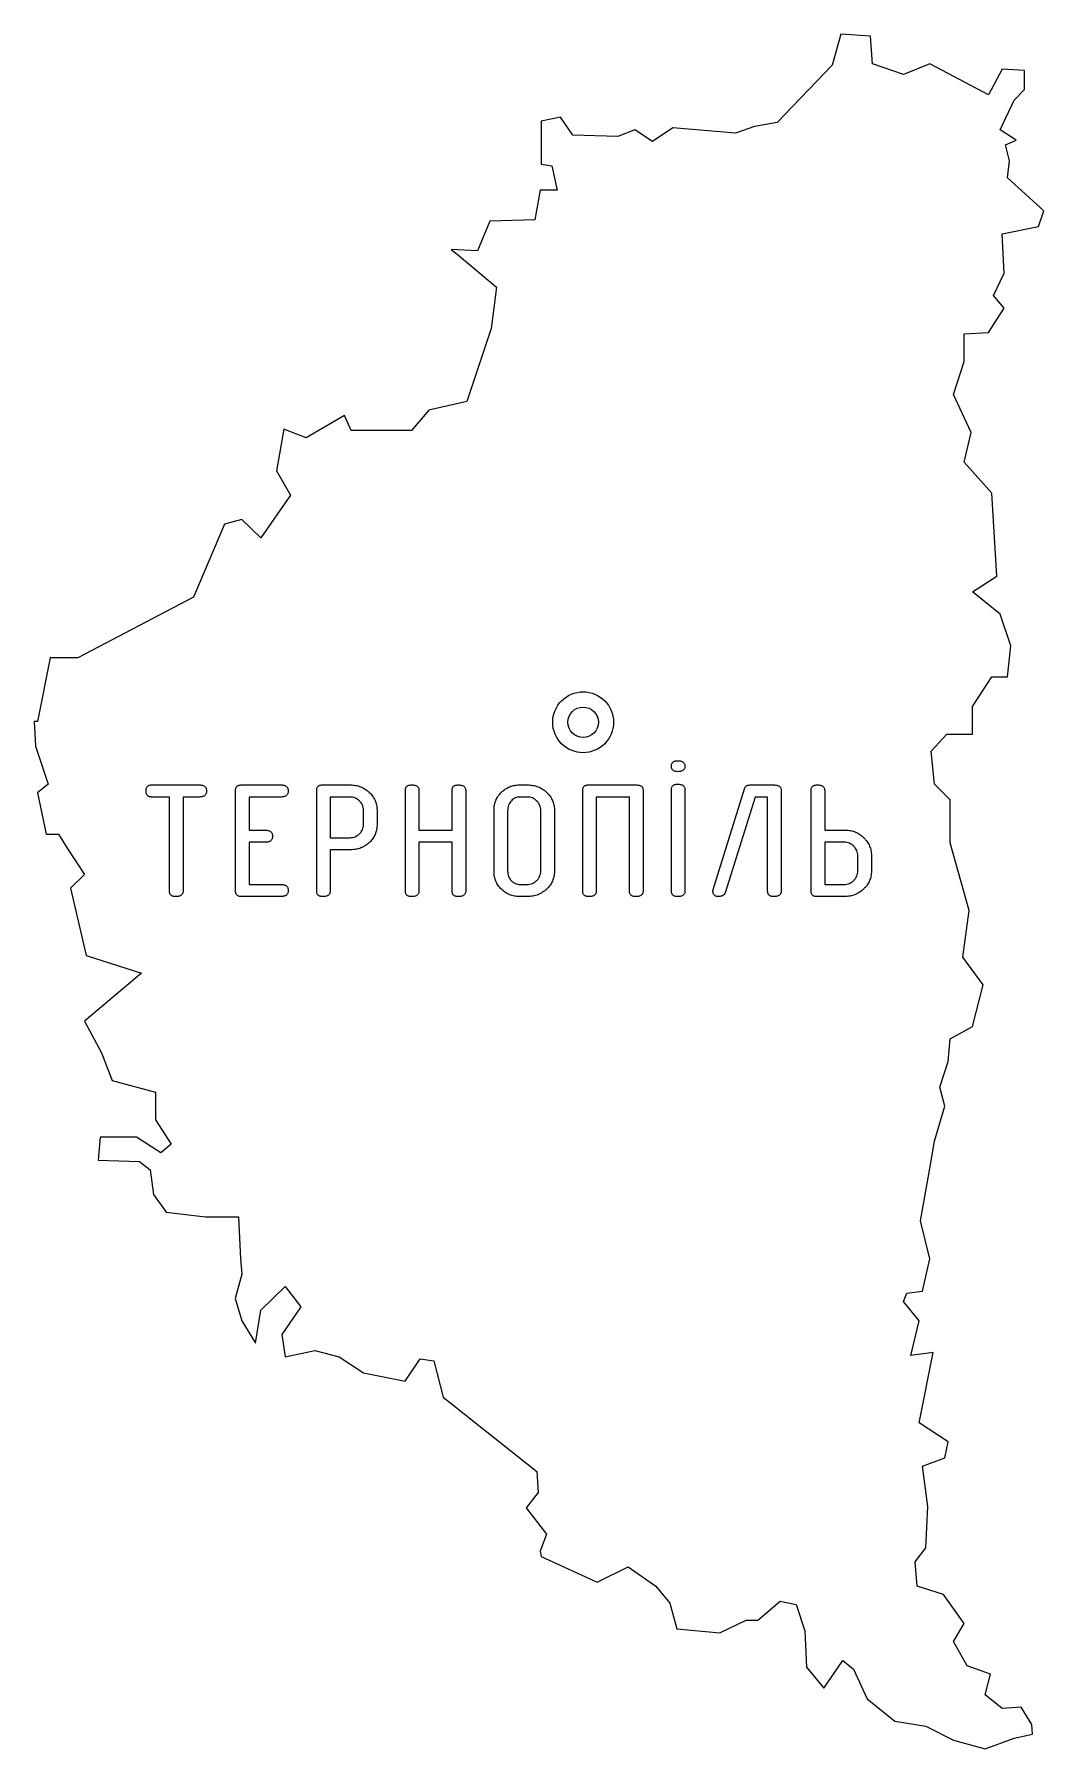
# Model space of a CAD drawing. Header units: millimetres. Extents: x -3771.3 to -3721.5, y 6574.4 to 6658.9.
import ezdxf

# ---------------------------------------------------------------- set-up
doc = ezdxf.new("R2010")
doc.units = ezdxf.units.MM

msp = doc.modelspace()

# ---------------------------------------------------------------- linework, layer by layer
at = {"color": 7, "linetype": 'Continuous', "lineweight": 25}
for p, q in [((-3731.514, 6658.875), (-3731.936, 6657.351)), ((-3730.054, 6658.778), (-3731.514, 6658.875)), ((-3729.956, 6657.415), (-3730.054, 6658.778)), ((-3731.936, 6657.351), (-3734.661, 6654.527)), ((-3728.431, 6656.896), (-3729.956, 6657.415)), ((-3727.133, 6657.415), (-3728.431, 6656.896)), ((-3724.246, 6655.89), (-3727.133, 6657.415)), ((-3723.564, 6657.156), (-3724.246, 6655.89)), ((-3722.461, 6657.09), (-3723.564, 6657.156)), ((-3722.461, 6656.15), (-3722.461, 6657.09)), ((-3723.662, 6654.17), (-3722.98, 6655.631)), ((-3722.98, 6655.631), (-3722.461, 6656.15)), ((-3745.336, 6654.786), (-3746.277, 6654.592)), ((-3744.72, 6653.91), (-3745.336, 6654.786)), ((-3746.277, 6654.592), (-3746.277, 6652.482)), ((-3742.514, 6653.845), (-3744.72, 6653.91)), ((-3741.67, 6654.17), (-3742.514, 6653.845)), ((-3740.794, 6653.586), (-3741.67, 6654.17)), ((-3739.788, 6654.267), (-3740.794, 6653.586)), ((-3736.705, 6654.008), (-3739.788, 6654.267)), ((-3735.764, 6654.333), (-3736.705, 6654.008)), ((-3734.661, 6654.527), (-3735.764, 6654.333)), ((-3722.883, 6653.65), (-3723.662, 6654.17)), ((-3723.401, 6653.424), (-3722.883, 6653.65)), ((-3723.207, 6652.645), (-3723.401, 6653.424)), ((-3746.277, 6652.482), (-3745.757, 6652.386)), ((-3745.757, 6652.386), (-3745.499, 6651.186)), ((-3723.304, 6651.802), (-3723.207, 6652.645)), ((-3721.52, 6650.179), (-3723.304, 6651.802)), ((-3746.341, 6651.186), (-3746.601, 6649.725)), ((-3745.499, 6651.186), (-3746.341, 6651.186)), ((-3748.807, 6649.66), (-3749.424, 6648.2)), ((-3746.601, 6649.725), (-3748.807, 6649.66)), ((-3721.779, 6649.401), (-3721.52, 6650.179)), ((-3723.564, 6649.044), (-3721.779, 6649.401)), ((-3723.467, 6647.097), (-3723.564, 6649.044)), ((-3750.722, 6648.265), (-3750.431, 6648.037)), ((-3749.424, 6648.2), (-3750.722, 6648.265)), ((-3750.431, 6648.037), (-3748.484, 6646.415)), ((-3723.986, 6645.994), (-3723.467, 6647.097)), ((-3748.484, 6646.415), (-3748.743, 6644.372)), ((-3724.246, 6644.177), (-3723.467, 6645.377)), ((-3723.467, 6645.377), (-3723.986, 6645.994)), ((-3748.743, 6644.372), (-3749.944, 6640.77)), ((-3725.446, 6644.111), (-3724.246, 6644.177)), ((-3725.446, 6642.749), (-3725.446, 6644.111)), ((-3725.965, 6641.127), (-3725.446, 6642.749)), ((-3725.089, 6639.245), (-3725.965, 6641.127)), ((-3751.825, 6640.348), (-3752.669, 6639.342)), ((-3749.944, 6640.77), (-3751.825, 6640.348)), ((-3758.963, 6639.407), (-3759.321, 6637.362)), ((-3757.861, 6638.986), (-3758.963, 6639.407)), ((-3755.978, 6640.088), (-3757.861, 6638.986)), ((-3755.653, 6639.342), (-3755.978, 6640.088)), ((-3752.669, 6639.342), (-3755.653, 6639.342)), ((-3725.446, 6637.785), (-3725.089, 6639.245)), ((-3724.084, 6636.26), (-3725.446, 6637.785)), ((-3759.321, 6637.362), (-3758.639, 6636.162)), ((-3758.639, 6636.162), (-3760.099, 6634.053)), ((-3723.823, 6632.171), (-3724.084, 6636.26)), ((-3761.883, 6634.734), (-3763.409, 6631.133)), ((-3761.04, 6634.961), (-3761.883, 6634.734)), ((-3760.099, 6634.053), (-3761.04, 6634.961)), ((-3725.025, 6631.393), (-3723.823, 6632.171)), ((-3763.409, 6631.133), (-3769.119, 6628.147)), ((-3723.662, 6630.289), (-3725.025, 6631.393)), ((-3723.142, 6628.731), (-3723.662, 6630.289)), ((-3723.304, 6627.206), (-3723.142, 6628.731)), ((-3770.482, 6628.147), (-3771.099, 6625)), ((-3769.119, 6628.147), (-3770.482, 6628.147)), ((-3725.025, 6625.747), (-3724.084, 6627.206)), ((-3724.084, 6627.206), (-3723.304, 6627.206)), ((-3725.025, 6624.383), (-3725.025, 6625.747)), ((-3771.261, 6625), (-3771.196, 6623.799)), ((-3771.099, 6625), (-3771.261, 6625)), ((-3727.068, 6623.54), (-3726.289, 6624.383)), ((-3726.289, 6624.383), (-3725.025, 6624.383)), ((-3771.196, 6623.799), (-3770.58, 6621.917)), ((-3726.907, 6621.917), (-3727.068, 6623.54)), ((-3770.58, 6621.917), (-3771.099, 6621.497)), ((-3765.487, 6621.881), (-3763.113, 6621.881)), ((-3761.047, 6621.881), (-3759.094, 6621.881)), ((-3757.075, 6621.881), (-3755.703, 6621.881)), ((-3747.354, 6621.881), (-3746.962, 6621.881)), ((-3743.964, 6621.881), (-3741.607, 6621.881)), ((-3737.805, 6616.728), (-3736.263, 6621.694)), ((-3736.007, 6621.881), (-3734.826, 6621.881)), ((-3726.127, 6621.14), (-3726.907, 6621.917)), ((-3771.099, 6621.497), (-3770.676, 6619.453)), ((-3764.6, 6621.286), (-3765.487, 6621.286)), ((-3764.6, 6616.643), (-3764.6, 6621.286)), ((-3763.113, 6621.286), (-3763.931, 6621.286)), ((-3763.931, 6621.286), (-3763.931, 6616.643)), ((-3761.344, 6616.647), (-3761.344, 6621.615)), ((-3759.094, 6621.286), (-3760.676, 6621.286)), ((-3760.676, 6621.286), (-3760.676, 6619.651)), ((-3757.346, 6616.647), (-3757.346, 6621.615)), ((-3755.713, 6621.286), (-3756.677, 6621.286)), ((-3756.677, 6621.286), (-3756.677, 6619.28)), ((-3752.976, 6616.647), (-3752.976, 6621.615)), ((-3752.307, 6621.621), (-3752.307, 6619.651)), ((-3750.671, 6619.651), (-3750.671, 6621.621)), ((-3750.003, 6621.615), (-3750.003, 6616.647)), ((-3746.972, 6621.286), (-3747.343, 6621.286)), ((-3744.235, 6616.647), (-3744.235, 6621.615)), ((-3741.931, 6621.286), (-3743.566, 6621.286)), ((-3743.566, 6621.286), (-3743.566, 6616.643)), ((-3741.931, 6616.643), (-3741.931, 6621.286)), ((-3741.262, 6621.615), (-3741.262, 6616.647)), ((-3739.865, 6616.648), (-3739.865, 6621.649)), ((-3739.196, 6621.649), (-3739.196, 6616.648)), ((-3735.738, 6621.286), (-3737.222, 6616.568)), ((-3735.123, 6621.286), (-3735.738, 6621.286)), ((-3735.123, 6616.643), (-3735.123, 6621.286)), ((-3734.454, 6621.615), (-3734.454, 6616.647)), ((-3732.982, 6616.647), (-3732.982, 6621.615)), ((-3732.313, 6621.621), (-3732.313, 6619.651)), ((-3726.127, 6619.031), (-3726.127, 6621.14)), ((-3755.042, 6619.919), (-3755.042, 6620.643)), ((-3754.373, 6620.665), (-3754.373, 6619.897)), ((-3748.605, 6617.601), (-3748.605, 6620.66)), ((-3747.936, 6620.617), (-3747.936, 6617.644)), ((-3746.301, 6617.644), (-3746.301, 6620.617)), ((-3745.632, 6620.66), (-3745.632, 6617.601)), ((-3770.676, 6619.453), (-3770.061, 6619.453)), ((-3770.061, 6619.453), (-3769.639, 6618.77)), ((-3760.676, 6619.651), (-3759.863, 6619.651)), ((-3756.677, 6619.28), (-3755.713, 6619.28)), ((-3752.307, 6619.651), (-3750.671, 6619.651)), ((-3732.313, 6619.651), (-3731.312, 6619.651)), ((-3769.639, 6618.77), (-3768.795, 6617.473)), ((-3760.676, 6619.057), (-3760.676, 6616.976)), ((-3759.863, 6619.057), (-3760.676, 6619.057)), ((-3755.676, 6618.685), (-3756.677, 6618.685)), ((-3756.677, 6618.685), (-3756.677, 6616.647)), ((-3750.671, 6619.057), (-3752.307, 6619.057)), ((-3752.307, 6619.057), (-3752.307, 6616.647)), ((-3750.671, 6616.647), (-3750.671, 6619.057)), ((-3731.349, 6619.057), (-3732.313, 6619.057)), ((-3732.313, 6619.057), (-3732.313, 6616.976)), ((-3730.678, 6617.646), (-3730.678, 6618.39)), ((-3730.009, 6618.409), (-3730.009, 6617.627)), ((-3725.186, 6615.689), (-3726.127, 6619.031)), ((-3768.795, 6617.473), (-3769.476, 6616.792)), ((-3769.476, 6616.792), (-3768.697, 6613.481)), ((-3760.676, 6616.976), (-3759.094, 6616.976)), ((-3747.343, 6616.976), (-3746.972, 6616.976)), ((-3732.313, 6616.976), (-3731.349, 6616.976)), ((-3759.094, 6616.381), (-3761.047, 6616.381)), ((-3746.962, 6616.381), (-3747.354, 6616.381)), ((-3731.339, 6616.381), (-3732.712, 6616.381)), ((-3725.51, 6613.385), (-3725.186, 6615.689)), ((-3768.697, 6613.481), (-3765.971, 6612.607)), ((-3724.505, 6612.021), (-3725.51, 6613.385)), ((-3765.971, 6612.607), (-3768.795, 6610.237)), ((-3725.025, 6609.978), (-3724.505, 6612.021)), ((-3768.795, 6610.237), (-3767.951, 6608.68)), ((-3726.127, 6609.362), (-3725.025, 6609.978)), ((-3726.224, 6608.258), (-3726.127, 6609.362)), ((-3767.951, 6608.68), (-3767.432, 6607.316)), ((-3726.646, 6606.992), (-3726.224, 6608.258)), ((-3767.432, 6607.316), (-3765.291, 6606.733)), ((-3765.291, 6606.733), (-3765.291, 6605.37)), ((-3726.387, 6606.052), (-3726.646, 6606.992)), ((-3726.907, 6604.332), (-3726.387, 6606.052)), ((-3765.291, 6605.37), (-3764.511, 6604.171)), ((-3768.016, 6604.526), (-3768.113, 6603.39)), ((-3766.232, 6604.526), (-3768.016, 6604.526)), ((-3765.031, 6603.747), (-3766.232, 6604.526)), ((-3764.511, 6604.171), (-3765.031, 6603.747)), ((-3727.133, 6602.97), (-3726.907, 6604.332)), ((-3768.113, 6603.39), (-3766.069, 6603.326)), ((-3766.069, 6603.326), (-3765.55, 6602.904)), ((-3765.55, 6602.904), (-3765.388, 6601.703)), ((-3727.587, 6600.406), (-3727.133, 6602.97)), ((-3765.388, 6601.703), (-3764.771, 6600.828)), ((-3764.771, 6600.828), (-3762.824, 6600.6)), ((-3762.824, 6600.6), (-3761.202, 6600.6)), ((-3761.202, 6600.6), (-3761.105, 6598.524)), ((-3727.133, 6598.524), (-3727.587, 6600.406)), ((-3761.105, 6598.524), (-3761.04, 6597.777)), ((-3727.49, 6596.934), (-3727.133, 6598.524)), ((-3761.04, 6597.777), (-3761.365, 6596.576)), ((-3760.099, 6595.993), (-3758.899, 6597.162)), ((-3758.899, 6597.162), (-3758.12, 6596.155)), ((-3761.365, 6596.576), (-3761.04, 6595.474)), ((-3728.431, 6596.415), (-3728.269, 6596.837)), ((-3727.653, 6595.474), (-3728.431, 6596.415)), ((-3728.269, 6596.837), (-3727.49, 6596.934)), ((-3761.04, 6595.474), (-3760.359, 6594.37)), ((-3760.359, 6594.37), (-3760.099, 6595.993)), ((-3758.12, 6596.155), (-3759.061, 6594.793)), ((-3728.074, 6593.755), (-3727.653, 6595.474)), ((-3759.061, 6594.793), (-3758.899, 6593.69)), ((-3758.899, 6593.69), (-3757.439, 6594.013)), ((-3757.439, 6594.013), (-3756.238, 6593.69)), ((-3726.97, 6593.917), (-3728.074, 6593.755)), ((-3727.653, 6590.445), (-3726.97, 6593.917)), ((-3756.238, 6593.69), (-3755.038, 6592.911)), ((-3752.993, 6592.489), (-3752.247, 6593.592)), ((-3752.247, 6593.592), (-3751.566, 6593.494)), ((-3751.566, 6593.494), (-3751.111, 6591.709)), ((-3755.038, 6592.911), (-3752.993, 6592.489)), ((-3751.111, 6591.709), (-3746.504, 6588.044)), ((-3726.224, 6589.503), (-3727.653, 6590.445)), ((-3727.49, 6588.304), (-3726.387, 6588.725)), ((-3726.387, 6588.725), (-3726.224, 6589.503)), ((-3746.504, 6588.044), (-3746.439, 6587.004)), ((-3727.231, 6586.323), (-3727.49, 6588.304)), ((-3746.439, 6587.004), (-3747.023, 6586.258)), ((-3747.023, 6586.258), (-3746.017, 6584.961)), ((-3727.327, 6584.28), (-3727.231, 6586.323)), ((-3746.017, 6584.961), (-3746.341, 6584.118)), ((-3746.341, 6584.118), (-3746.277, 6583.858)), ((-3746.277, 6583.858), (-3743.519, 6582.593)), ((-3727.847, 6583.598), (-3727.327, 6584.28)), ((-3743.519, 6582.593), (-3741.993, 6583.339)), ((-3741.993, 6583.339), (-3740.631, 6582.399)), ((-3727.749, 6582.399), (-3727.847, 6583.598)), ((-3740.631, 6582.399), (-3739.949, 6581.555)), ((-3726.452, 6581.977), (-3727.749, 6582.399)), ((-3725.446, 6580.549), (-3726.452, 6581.977)), ((-3739.949, 6581.555), (-3739.592, 6580.288)), ((-3735.602, 6580.711), (-3734.499, 6581.651)), ((-3734.499, 6581.651), (-3733.72, 6581.49)), ((-3733.72, 6581.49), (-3733.299, 6580.192)), ((-3739.592, 6580.288), (-3737.483, 6580.094)), ((-3737.483, 6580.094), (-3736.186, 6580.711)), ((-3736.186, 6580.711), (-3735.602, 6580.711)), ((-3725.965, 6579.672), (-3725.446, 6580.549)), ((-3733.299, 6580.192), (-3733.201, 6578.407)), ((-3725.284, 6578.473), (-3725.965, 6579.672)), ((-3732.358, 6577.368), (-3731.417, 6578.732)), ((-3731.417, 6578.732), (-3730.897, 6578.31)), ((-3733.201, 6578.407), (-3732.358, 6577.368)), ((-3730.897, 6578.31), (-3730.217, 6576.849)), ((-3724.148, 6578.051), (-3725.284, 6578.473)), ((-3724.408, 6577.044), (-3724.148, 6578.051)), ((-3723.564, 6576.364), (-3724.408, 6577.044)), ((-3730.217, 6576.849), (-3728.853, 6575.746)), ((-3722.624, 6576.428), (-3723.564, 6576.364)), ((-3722.104, 6575.583), (-3722.624, 6576.428)), ((-3728.853, 6575.746), (-3727.327, 6575.487)), ((-3727.327, 6575.487), (-3725.965, 6574.805)), ((-3722.071, 6575.097), (-3722.104, 6575.583)), ((-3725.965, 6574.805), (-3724.408, 6574.383)), ((-3724.408, 6574.383), (-3722.98, 6574.904)), ((-3722.98, 6574.904), (-3722.071, 6575.097))]:
    msp.add_line(p, q, dxfattribs=at)
for radius in [1.5, 0.75]:
    msp.add_circle((-3744.215, 6624.97), radius, dxfattribs=at)
for points, knots in [([(-3739.865, 6622.804), (-3739.864, 6622.825), (-3739.863, 6622.865), (-3739.848, 6622.92), (-3739.825, 6622.967), (-3739.791, 6623.006), (-3739.748, 6623.035), (-3739.696, 6623.056), (-3739.634, 6623.067), (-3739.591, 6623.069), (-3739.567, 6623.07)], [0, 0, 0, 0, 0.137647, 0.258494, 0.372178, 0.480267, 0.591683, 0.71253, 0.847139, 1, 1, 1, 1]), ([(-3739.567, 6622.534), (-3739.591, 6622.534), (-3739.635, 6622.536), (-3739.696, 6622.549), (-3739.748, 6622.569), (-3739.792, 6622.599), (-3739.825, 6622.639), (-3739.848, 6622.686), (-3739.863, 6622.743), (-3739.864, 6622.783), (-3739.865, 6622.804)], [0, 0, 0, 0, 0.151735, 0.28585, 0.405807, 0.516402, 0.625606, 0.738452, 0.860851, 1, 1, 1, 1]), ([(-3739.567, 6623.07), (-3739.538, 6623.069), (-3739.484, 6623.067), (-3739.407, 6623.057), (-3739.342, 6623.036), (-3739.289, 6623.007), (-3739.246, 6622.969), (-3739.217, 6622.921), (-3739.198, 6622.865), (-3739.197, 6622.825), (-3739.196, 6622.804)], [0, 0, 0, 0, 0.167863, 0.314847, 0.444187, 0.55924, 0.665232, 0.770656, 0.878794, 1, 1, 1, 1]), ([(-3739.196, 6622.804), (-3739.197, 6622.783), (-3739.199, 6622.742), (-3739.217, 6622.685), (-3739.246, 6622.637), (-3739.288, 6622.598), (-3739.343, 6622.569), (-3739.407, 6622.549), (-3739.484, 6622.536), (-3739.538, 6622.534), (-3739.567, 6622.534)], [0, 0, 0, 0, 0.122667, 0.232249, 0.337021, 0.443868, 0.558209, 0.686748, 0.833176, 1, 1, 1, 1]), ([(-3765.754, 6621.584), (-3765.753, 6621.607), (-3765.751, 6621.651), (-3765.74, 6621.712), (-3765.72, 6621.765), (-3765.689, 6621.807), (-3765.65, 6621.841), (-3765.603, 6621.865), (-3765.548, 6621.879), (-3765.508, 6621.88), (-3765.487, 6621.881)], [0, 0, 0, 0, 0.152608, 0.286993, 0.407639, 0.520337, 0.628247, 0.739478, 0.862582, 1, 1, 1, 1]), ([(-3763.113, 6621.881), (-3763.087, 6621.88), (-3763.036, 6621.879), (-3762.966, 6621.865), (-3762.906, 6621.842), (-3762.857, 6621.809), (-3762.818, 6621.766), (-3762.791, 6621.713), (-3762.777, 6621.651), (-3762.774, 6621.607), (-3762.773, 6621.584)], [0, 0, 0, 0, 0.155185, 0.290369, 0.413369, 0.524845, 0.632992, 0.744468, 0.864816, 1, 1, 1, 1]), ([(-3761.344, 6621.615), (-3761.344, 6621.636), (-3761.342, 6621.675), (-3761.328, 6621.731), (-3761.305, 6621.778), (-3761.271, 6621.817), (-3761.228, 6621.846), (-3761.176, 6621.867), (-3761.114, 6621.878), (-3761.07, 6621.88), (-3761.047, 6621.881)], [0, 0, 0, 0, 0.137647, 0.258494, 0.372178, 0.480267, 0.591683, 0.71253, 0.847139, 1, 1, 1, 1]), ([(-3759.094, 6621.881), (-3759.067, 6621.88), (-3759.017, 6621.879), (-3758.946, 6621.865), (-3758.886, 6621.842), (-3758.836, 6621.809), (-3758.798, 6621.766), (-3758.77, 6621.713), (-3758.756, 6621.651), (-3758.754, 6621.607), (-3758.752, 6621.584)], [0, 0, 0, 0, 0.154879, 0.291993, 0.412667, 0.525781, 0.633715, 0.744971, 0.865082, 1, 1, 1, 1]), ([(-3757.346, 6621.615), (-3757.345, 6621.636), (-3757.343, 6621.675), (-3757.33, 6621.73), (-3757.31, 6621.777), (-3757.28, 6621.817), (-3757.24, 6621.846), (-3757.193, 6621.867), (-3757.136, 6621.878), (-3757.097, 6621.88), (-3757.075, 6621.881)], [0, 0, 0, 0, 0.144635, 0.27097, 0.388133, 0.496601, 0.607186, 0.72435, 0.852701, 1, 1, 1, 1]), ([(-3755.703, 6621.881), (-3755.656, 6621.88), (-3755.565, 6621.878), (-3755.431, 6621.859), (-3755.303, 6621.833), (-3755.182, 6621.791), (-3755.065, 6621.741), (-3754.956, 6621.675), (-3754.85, 6621.602), (-3754.754, 6621.515), (-3754.665, 6621.423), (-3754.587, 6621.326), (-3754.521, 6621.225), (-3754.466, 6621.121), (-3754.424, 6621.012), (-3754.396, 6620.899), (-3754.376, 6620.783), (-3754.374, 6620.705), (-3754.373, 6620.665)], [0, 0, 0, 0, 0.06971, 0.136447, 0.201795, 0.265484, 0.328896, 0.392107, 0.456206, 0.521181, 0.585627, 0.647991, 0.707557, 0.766488, 0.824369, 0.881947, 0.940727, 1, 1, 1, 1]), ([(-3752.976, 6621.615), (-3752.975, 6621.636), (-3752.973, 6621.675), (-3752.959, 6621.731), (-3752.936, 6621.778), (-3752.902, 6621.817), (-3752.859, 6621.846), (-3752.807, 6621.867), (-3752.745, 6621.878), (-3752.701, 6621.88), (-3752.678, 6621.881)], [0, 0, 0, 0, 0.137647, 0.258494, 0.372178, 0.480267, 0.591683, 0.71253, 0.847139, 1, 1, 1, 1]), ([(-3752.678, 6621.881), (-3752.649, 6621.881), (-3752.594, 6621.88), (-3752.519, 6621.867), (-3752.453, 6621.848), (-3752.4, 6621.818), (-3752.357, 6621.782), (-3752.328, 6621.735), (-3752.309, 6621.681), (-3752.308, 6621.641), (-3752.307, 6621.621)], [0, 0, 0, 0, 0.1691383, 0.3176902, 0.447411, 0.5634106, 0.6687664, 0.7731539, 0.8800408, 1, 1, 1, 1]), ([(-3750.671, 6621.621), (-3750.671, 6621.641), (-3750.669, 6621.68), (-3750.655, 6621.734), (-3750.632, 6621.781), (-3750.598, 6621.818), (-3750.555, 6621.848), (-3750.502, 6621.866), (-3750.441, 6621.88), (-3750.397, 6621.881), (-3750.374, 6621.881)], [0, 0, 0, 0, 0.136441, 0.255996, 0.368508, 0.475742, 0.588255, 0.709343, 0.845784, 1, 1, 1, 1]), ([(-3750.374, 6621.881), (-3750.345, 6621.88), (-3750.291, 6621.878), (-3750.214, 6621.867), (-3750.149, 6621.847), (-3750.095, 6621.817), (-3750.053, 6621.779), (-3750.024, 6621.732), (-3750.005, 6621.676), (-3750.003, 6621.636), (-3750.003, 6621.615)], [0, 0, 0, 0, 0.167863, 0.314847, 0.444187, 0.55924, 0.665232, 0.770656, 0.878794, 1, 1, 1, 1]), ([(-3748.605, 6620.66), (-3748.604, 6620.702), (-3748.602, 6620.784), (-3748.584, 6620.903), (-3748.557, 6621.019), (-3748.515, 6621.129), (-3748.464, 6621.236), (-3748.399, 6621.337), (-3748.325, 6621.434), (-3748.24, 6621.525), (-3748.146, 6621.608), (-3748.047, 6621.682), (-3747.943, 6621.743), (-3747.834, 6621.793), (-3747.721, 6621.833), (-3747.603, 6621.861), (-3747.48, 6621.877), (-3747.397, 6621.88), (-3747.354, 6621.881)], [0, 0, 0, 0, 0.064022, 0.126233, 0.186537, 0.247047, 0.307461, 0.368979, 0.431621, 0.496318, 0.561091, 0.624327, 0.686753, 0.747991, 0.809425, 0.871472, 0.934784, 1, 1, 1, 1]), ([(-3746.962, 6621.881), (-3746.915, 6621.88), (-3746.824, 6621.878), (-3746.69, 6621.86), (-3746.562, 6621.831), (-3746.44, 6621.791), (-3746.324, 6621.739), (-3746.213, 6621.676), (-3746.109, 6621.6), (-3746.012, 6621.514), (-3745.924, 6621.421), (-3745.845, 6621.324), (-3745.78, 6621.222), (-3745.726, 6621.117), (-3745.684, 6621.008), (-3745.653, 6620.896), (-3745.636, 6620.779), (-3745.633, 6620.7), (-3745.632, 6620.66)], [0, 0, 0, 0, 0.069566, 0.13674, 0.202078, 0.265454, 0.32897, 0.391761, 0.456064, 0.520905, 0.585637, 0.647873, 0.707801, 0.766345, 0.824107, 0.882274, 0.940271, 1, 1, 1, 1]), ([(-3744.235, 6621.615), (-3744.234, 6621.636), (-3744.233, 6621.675), (-3744.219, 6621.73), (-3744.199, 6621.777), (-3744.169, 6621.817), (-3744.129, 6621.846), (-3744.082, 6621.867), (-3744.026, 6621.878), (-3743.986, 6621.88), (-3743.964, 6621.881)], [0, 0, 0, 0, 0.144635, 0.27097, 0.388133, 0.496601, 0.607186, 0.72435, 0.852701, 1, 1, 1, 1]), ([(-3741.607, 6621.881), (-3741.58, 6621.88), (-3741.529, 6621.878), (-3741.458, 6621.867), (-3741.398, 6621.846), (-3741.348, 6621.817), (-3741.309, 6621.779), (-3741.282, 6621.731), (-3741.265, 6621.676), (-3741.263, 6621.636), (-3741.262, 6621.615)], [0, 0, 0, 0, 0.1639666, 0.306216, 0.4326932, 0.5469962, 0.6528275, 0.7607315, 0.8731773, 1, 1, 1, 1]), ([(-3739.865, 6621.649), (-3739.864, 6621.67), (-3739.862, 6621.709), (-3739.849, 6621.765), (-3739.825, 6621.812), (-3739.792, 6621.852), (-3739.748, 6621.881), (-3739.696, 6621.902), (-3739.634, 6621.913), (-3739.591, 6621.915), (-3739.567, 6621.916)], [0, 0, 0, 0, 0.137355, 0.260404, 0.371584, 0.481366, 0.592546, 0.713138, 0.847462, 1, 1, 1, 1]), ([(-3739.567, 6621.916), (-3739.538, 6621.915), (-3739.484, 6621.913), (-3739.407, 6621.902), (-3739.343, 6621.881), (-3739.288, 6621.852), (-3739.247, 6621.813), (-3739.216, 6621.766), (-3739.199, 6621.71), (-3739.197, 6621.67), (-3739.196, 6621.649)], [0, 0, 0, 0, 0.167568, 0.314294, 0.443407, 0.558258, 0.665582, 0.768936, 0.879007, 1, 1, 1, 1]), ([(-3736.263, 6621.694), (-3736.252, 6621.722), (-3736.231, 6621.775), (-3736.172, 6621.839), (-3736.094, 6621.875), (-3736.037, 6621.879), (-3736.007, 6621.881)], [0, 0, 0, 0, 0.262469, 0.499999, 0.736656, 1, 1, 1, 1]), ([(-3734.826, 6621.881), (-3734.796, 6621.88), (-3734.742, 6621.878), (-3734.665, 6621.867), (-3734.601, 6621.847), (-3734.547, 6621.817), (-3734.504, 6621.779), (-3734.475, 6621.732), (-3734.457, 6621.676), (-3734.455, 6621.636), (-3734.454, 6621.615)], [0, 0, 0, 0, 0.167863, 0.314847, 0.444187, 0.55924, 0.665232, 0.770656, 0.878794, 1, 1, 1, 1]), ([(-3732.982, 6621.615), (-3732.982, 6621.636), (-3732.98, 6621.675), (-3732.966, 6621.731), (-3732.943, 6621.778), (-3732.909, 6621.817), (-3732.866, 6621.846), (-3732.814, 6621.867), (-3732.752, 6621.878), (-3732.708, 6621.88), (-3732.685, 6621.881)], [0, 0, 0, 0, 0.137647, 0.258494, 0.372178, 0.480267, 0.591683, 0.71253, 0.847139, 1, 1, 1, 1]), ([(-3732.685, 6621.881), (-3732.656, 6621.881), (-3732.601, 6621.88), (-3732.525, 6621.867), (-3732.46, 6621.848), (-3732.407, 6621.818), (-3732.364, 6621.782), (-3732.334, 6621.735), (-3732.316, 6621.681), (-3732.314, 6621.641), (-3732.313, 6621.621)], [0, 0, 0, 0, 0.1691383, 0.3176902, 0.447411, 0.5634106, 0.6687664, 0.7731539, 0.8800408, 1, 1, 1, 1]), ([(-3765.487, 6621.286), (-3765.508, 6621.287), (-3765.548, 6621.289), (-3765.603, 6621.302), (-3765.65, 6621.326), (-3765.689, 6621.36), (-3765.72, 6621.402), (-3765.74, 6621.455), (-3765.751, 6621.517), (-3765.753, 6621.56), (-3765.754, 6621.584)], [0, 0, 0, 0, 0.137418, 0.260522, 0.371753, 0.479663, 0.592361, 0.713007, 0.847392, 1, 1, 1, 1]), ([(-3762.773, 6621.584), (-3762.774, 6621.56), (-3762.777, 6621.516), (-3762.791, 6621.454), (-3762.818, 6621.402), (-3762.857, 6621.358), (-3762.906, 6621.325), (-3762.966, 6621.303), (-3763.036, 6621.288), (-3763.087, 6621.287), (-3763.113, 6621.286)], [0, 0, 0, 0, 0.135184, 0.255532, 0.367008, 0.475155, 0.586631, 0.709631, 0.844815, 1, 1, 1, 1]), ([(-3758.752, 6621.584), (-3758.754, 6621.56), (-3758.756, 6621.516), (-3758.77, 6621.454), (-3758.798, 6621.402), (-3758.836, 6621.358), (-3758.886, 6621.326), (-3758.946, 6621.302), (-3759.017, 6621.289), (-3759.067, 6621.287), (-3759.094, 6621.286)], [0, 0, 0, 0, 0.134918, 0.255029, 0.366285, 0.474219, 0.587333, 0.708007, 0.845121, 1, 1, 1, 1]), ([(-3755.042, 6620.643), (-3755.044, 6620.685), (-3755.049, 6620.769), (-3755.087, 6620.89), (-3755.153, 6621.001), (-3755.239, 6621.098), (-3755.341, 6621.183), (-3755.457, 6621.242), (-3755.582, 6621.281), (-3755.669, 6621.284), (-3755.713, 6621.286)], [0, 0, 0, 0, 0.123513, 0.244037, 0.365281, 0.493931, 0.622995, 0.747549, 0.87098, 1, 1, 1, 1]), ([(-3747.343, 6621.286), (-3747.379, 6621.284), (-3747.452, 6621.279), (-3747.559, 6621.243), (-3747.66, 6621.181), (-3747.754, 6621.101), (-3747.836, 6621.002), (-3747.894, 6620.886), (-3747.93, 6620.756), (-3747.934, 6620.664), (-3747.936, 6620.617)], [0, 0, 0, 0, 0.109715, 0.220992, 0.338271, 0.464734, 0.594801, 0.723849, 0.857587, 1, 1, 1, 1]), ([(-3746.301, 6620.617), (-3746.304, 6620.662), (-3746.308, 6620.75), (-3746.347, 6620.876), (-3746.41, 6620.991), (-3746.497, 6621.092), (-3746.599, 6621.179), (-3746.715, 6621.242), (-3746.841, 6621.279), (-3746.928, 6621.284), (-3746.972, 6621.286)], [0, 0, 0, 0, 0.1276094, 0.2499167, 0.3720143, 0.5005764, 0.6284294, 0.7514975, 0.8734901, 1, 1, 1, 1]), ([(-3759.863, 6619.651), (-3759.836, 6619.65), (-3759.785, 6619.649), (-3759.715, 6619.635), (-3759.655, 6619.612), (-3759.605, 6619.579), (-3759.567, 6619.536), (-3759.539, 6619.483), (-3759.525, 6619.421), (-3759.522, 6619.377), (-3759.521, 6619.354)], [0, 0, 0, 0, 0.154879, 0.291993, 0.412667, 0.525781, 0.633715, 0.744971, 0.865082, 1, 1, 1, 1]), ([(-3759.521, 6619.354), (-3759.522, 6619.331), (-3759.525, 6619.287), (-3759.539, 6619.224), (-3759.567, 6619.172), (-3759.605, 6619.128), (-3759.655, 6619.096), (-3759.715, 6619.072), (-3759.785, 6619.059), (-3759.836, 6619.057), (-3759.863, 6619.057)], [0, 0, 0, 0, 0.1349177, 0.2550287, 0.3662848, 0.4742189, 0.5873325, 0.7080066, 0.845121, 1, 1, 1, 1]), ([(-3755.713, 6619.28), (-3755.669, 6619.282), (-3755.581, 6619.285), (-3755.456, 6619.324), (-3755.341, 6619.383), (-3755.238, 6619.465), (-3755.151, 6619.562), (-3755.088, 6619.673), (-3755.049, 6619.793), (-3755.044, 6619.877), (-3755.042, 6619.919)], [0, 0, 0, 0, 0.1292358, 0.2539569, 0.3771968, 0.5066545, 0.6346707, 0.7555545, 0.8762799, 1, 1, 1, 1]), ([(-3754.373, 6619.897), (-3754.374, 6619.858), (-3754.376, 6619.78), (-3754.394, 6619.664), (-3754.423, 6619.552), (-3754.464, 6619.443), (-3754.516, 6619.338), (-3754.581, 6619.238), (-3754.657, 6619.14), (-3754.744, 6619.048), (-3754.837, 6618.962), (-3754.941, 6618.89), (-3755.048, 6618.825), (-3755.162, 6618.775), (-3755.282, 6618.733), (-3755.409, 6618.706), (-3755.54, 6618.688), (-3755.63, 6618.686), (-3755.676, 6618.685)], [0, 0, 0, 0, 0.059942, 0.118714, 0.176941, 0.235266, 0.294328, 0.354246, 0.416589, 0.480954, 0.545785, 0.60931, 0.671925, 0.734979, 0.798831, 0.863769, 0.930677, 1, 1, 1, 1]), ([(-3731.312, 6619.651), (-3731.267, 6619.65), (-3731.177, 6619.648), (-3731.045, 6619.631), (-3730.919, 6619.6), (-3730.798, 6619.56), (-3730.685, 6619.506), (-3730.576, 6619.441), (-3730.474, 6619.364), (-3730.38, 6619.276), (-3730.294, 6619.181), (-3730.217, 6619.082), (-3730.154, 6618.978), (-3730.1, 6618.872), (-3730.06, 6618.761), (-3730.031, 6618.647), (-3730.013, 6618.529), (-3730.01, 6618.449), (-3730.009, 6618.409)], [0, 0, 0, 0, 0.068553, 0.134718, 0.199196, 0.262339, 0.325176, 0.387392, 0.45124, 0.516135, 0.581066, 0.643176, 0.703903, 0.762828, 0.821593, 0.880297, 0.939565, 1, 1, 1, 1]), ([(-3730.678, 6618.39), (-3730.681, 6618.434), (-3730.686, 6618.521), (-3730.724, 6618.646), (-3730.788, 6618.76), (-3730.874, 6618.862), (-3730.977, 6618.948), (-3731.091, 6619.012), (-3731.218, 6619.049), (-3731.305, 6619.054), (-3731.349, 6619.057)], [0, 0, 0, 0, 0.125742, 0.248373, 0.369823, 0.498725, 0.626916, 0.75084, 0.873156, 1, 1, 1, 1]), ([(-3747.354, 6616.381), (-3747.397, 6616.382), (-3747.48, 6616.384), (-3747.603, 6616.401), (-3747.721, 6616.428), (-3747.835, 6616.469), (-3747.944, 6616.518), (-3748.047, 6616.581), (-3748.146, 6616.653), (-3748.239, 6616.736), (-3748.325, 6616.827), (-3748.399, 6616.924), (-3748.464, 6617.025), (-3748.515, 6617.132), (-3748.557, 6617.242), (-3748.584, 6617.358), (-3748.602, 6617.478), (-3748.604, 6617.56), (-3748.605, 6617.601)], [0, 0, 0, 0, 0.065197, 0.12849, 0.1911, 0.252516, 0.313737, 0.37563, 0.438493, 0.503248, 0.567925, 0.630549, 0.692049, 0.752445, 0.812938, 0.873804, 0.935997, 1, 1, 1, 1]), ([(-3747.936, 6617.644), (-3747.934, 6617.597), (-3747.931, 6617.506), (-3747.894, 6617.375), (-3747.836, 6617.258), (-3747.754, 6617.16), (-3747.66, 6617.079), (-3747.559, 6617.02), (-3747.453, 6616.982), (-3747.38, 6616.978), (-3747.343, 6616.976)], [0, 0, 0, 0, 0.143504, 0.276039, 0.406062, 0.536058, 0.662452, 0.779074, 0.889179, 1, 1, 1, 1]), ([(-3746.972, 6616.976), (-3746.928, 6616.978), (-3746.84, 6616.983), (-3746.714, 6617.02), (-3746.599, 6617.083), (-3746.495, 6617.168), (-3746.41, 6617.27), (-3746.346, 6617.385), (-3746.309, 6617.512), (-3746.304, 6617.6), (-3746.301, 6617.644)], [0, 0, 0, 0, 0.127498, 0.249385, 0.372345, 0.499384, 0.627126, 0.750615, 0.872502, 1, 1, 1, 1]), ([(-3745.632, 6617.601), (-3745.633, 6617.562), (-3745.636, 6617.482), (-3745.653, 6617.366), (-3745.684, 6617.253), (-3745.726, 6617.144), (-3745.78, 6617.039), (-3745.845, 6616.937), (-3745.922, 6616.839), (-3746.011, 6616.747), (-3746.108, 6616.66), (-3746.213, 6616.587), (-3746.322, 6616.521), (-3746.439, 6616.471), (-3746.561, 6616.429), (-3746.69, 6616.402), (-3746.824, 6616.384), (-3746.915, 6616.382), (-3746.962, 6616.381)], [0, 0, 0, 0, 0.059698, 0.118238, 0.175816, 0.234088, 0.292601, 0.352499, 0.414343, 0.479041, 0.543849, 0.607782, 0.67083, 0.734078, 0.798152, 0.863331, 0.93047, 1, 1, 1, 1]), ([(-3731.349, 6616.976), (-3731.305, 6616.978), (-3731.217, 6616.983), (-3731.091, 6617.02), (-3730.975, 6617.083), (-3730.873, 6617.169), (-3730.787, 6617.272), (-3730.723, 6617.386), (-3730.686, 6617.513), (-3730.681, 6617.601), (-3730.678, 6617.646)], [0, 0, 0, 0, 0.127409, 0.249209, 0.372084, 0.499736, 0.627388, 0.750791, 0.872591, 1, 1, 1, 1]), ([(-3730.009, 6617.627), (-3730.01, 6617.586), (-3730.013, 6617.506), (-3730.03, 6617.386), (-3730.061, 6617.271), (-3730.101, 6617.159), (-3730.156, 6617.052), (-3730.221, 6616.947), (-3730.299, 6616.848), (-3730.387, 6616.753), (-3730.484, 6616.667), (-3730.587, 6616.589), (-3730.698, 6616.526), (-3730.814, 6616.473), (-3730.936, 6616.43), (-3731.065, 6616.402), (-3731.2, 6616.384), (-3731.292, 6616.382), (-3731.339, 6616.381)], [0, 0, 0, 0, 0.060227, 0.119296, 0.17794, 0.236484, 0.295417, 0.355663, 0.418124, 0.482181, 0.5467, 0.610183, 0.673076, 0.735382, 0.798979, 0.864168, 0.930615, 1, 1, 1, 1]), ([(-3764.303, 6616.381), (-3764.326, 6616.382), (-3764.37, 6616.384), (-3764.431, 6616.395), (-3764.483, 6616.416), (-3764.526, 6616.445), (-3764.56, 6616.482), (-3764.583, 6616.529), (-3764.598, 6616.584), (-3764.599, 6616.623), (-3764.6, 6616.643)], [0, 0, 0, 0, 0.153893, 0.28941, 0.411072, 0.52324, 0.630146, 0.742314, 0.863977, 1, 1, 1, 1]), ([(-3763.931, 6616.643), (-3763.932, 6616.623), (-3763.934, 6616.583), (-3763.952, 6616.528), (-3763.981, 6616.481), (-3764.024, 6616.444), (-3764.078, 6616.415), (-3764.143, 6616.394), (-3764.219, 6616.384), (-3764.273, 6616.382), (-3764.303, 6616.381)], [0, 0, 0, 0, 0.119652, 0.228399, 0.332519, 0.437605, 0.553308, 0.683377, 0.83119, 1, 1, 1, 1]), ([(-3761.047, 6616.381), (-3761.07, 6616.382), (-3761.114, 6616.384), (-3761.176, 6616.395), (-3761.228, 6616.416), (-3761.271, 6616.445), (-3761.305, 6616.484), (-3761.328, 6616.531), (-3761.342, 6616.586), (-3761.344, 6616.626), (-3761.344, 6616.647)], [0, 0, 0, 0, 0.152861, 0.28747, 0.408317, 0.519733, 0.627822, 0.741506, 0.862353, 1, 1, 1, 1]), ([(-3759.094, 6616.976), (-3759.067, 6616.975), (-3759.017, 6616.973), (-3758.946, 6616.96), (-3758.886, 6616.936), (-3758.836, 6616.904), (-3758.798, 6616.86), (-3758.77, 6616.808), (-3758.756, 6616.746), (-3758.754, 6616.702), (-3758.752, 6616.678)], [0, 0, 0, 0, 0.154879, 0.291993, 0.412667, 0.525781, 0.633715, 0.744971, 0.865082, 1, 1, 1, 1]), ([(-3758.752, 6616.678), (-3758.754, 6616.655), (-3758.756, 6616.611), (-3758.77, 6616.549), (-3758.798, 6616.496), (-3758.836, 6616.453), (-3758.886, 6616.42), (-3758.946, 6616.397), (-3759.017, 6616.383), (-3759.067, 6616.382), (-3759.094, 6616.381)], [0, 0, 0, 0, 0.134918, 0.255029, 0.366285, 0.474219, 0.587333, 0.708007, 0.845121, 1, 1, 1, 1]), ([(-3757.048, 6616.381), (-3757.072, 6616.382), (-3757.115, 6616.384), (-3757.177, 6616.395), (-3757.229, 6616.416), (-3757.272, 6616.445), (-3757.306, 6616.484), (-3757.329, 6616.531), (-3757.344, 6616.586), (-3757.345, 6616.626), (-3757.346, 6616.647)], [0, 0, 0, 0, 0.152861, 0.28747, 0.408317, 0.519733, 0.627822, 0.741506, 0.862353, 1, 1, 1, 1]), ([(-3756.677, 6616.647), (-3756.678, 6616.626), (-3756.68, 6616.586), (-3756.698, 6616.53), (-3756.727, 6616.482), (-3756.77, 6616.444), (-3756.824, 6616.415), (-3756.888, 6616.394), (-3756.965, 6616.384), (-3757.019, 6616.382), (-3757.048, 6616.381)], [0, 0, 0, 0, 0.121206, 0.229344, 0.334768, 0.44076, 0.555813, 0.685153, 0.832137, 1, 1, 1, 1]), ([(-3752.678, 6616.381), (-3752.701, 6616.382), (-3752.745, 6616.384), (-3752.807, 6616.395), (-3752.859, 6616.416), (-3752.902, 6616.445), (-3752.936, 6616.484), (-3752.959, 6616.531), (-3752.973, 6616.586), (-3752.975, 6616.626), (-3752.976, 6616.647)], [0, 0, 0, 0, 0.152861, 0.28747, 0.408317, 0.519733, 0.627822, 0.741506, 0.862353, 1, 1, 1, 1]), ([(-3752.307, 6616.647), (-3752.308, 6616.626), (-3752.309, 6616.586), (-3752.328, 6616.53), (-3752.357, 6616.482), (-3752.4, 6616.444), (-3752.453, 6616.415), (-3752.518, 6616.394), (-3752.595, 6616.384), (-3752.649, 6616.382), (-3752.678, 6616.381)], [0, 0, 0, 0, 0.121206, 0.229344, 0.334768, 0.44076, 0.555813, 0.685153, 0.832137, 1, 1, 1, 1]), ([(-3750.374, 6616.381), (-3750.397, 6616.382), (-3750.441, 6616.384), (-3750.503, 6616.395), (-3750.555, 6616.416), (-3750.598, 6616.445), (-3750.632, 6616.484), (-3750.655, 6616.531), (-3750.669, 6616.586), (-3750.671, 6616.626), (-3750.671, 6616.647)], [0, 0, 0, 0, 0.152861, 0.28747, 0.408317, 0.519733, 0.627822, 0.741506, 0.862353, 1, 1, 1, 1]), ([(-3750.003, 6616.647), (-3750.003, 6616.626), (-3750.005, 6616.586), (-3750.024, 6616.53), (-3750.053, 6616.482), (-3750.095, 6616.444), (-3750.149, 6616.415), (-3750.214, 6616.394), (-3750.291, 6616.384), (-3750.345, 6616.382), (-3750.374, 6616.381)], [0, 0, 0, 0, 0.121206, 0.229344, 0.334768, 0.44076, 0.555813, 0.685153, 0.832137, 1, 1, 1, 1]), ([(-3743.938, 6616.381), (-3743.961, 6616.382), (-3744.005, 6616.384), (-3744.066, 6616.395), (-3744.118, 6616.416), (-3744.162, 6616.445), (-3744.196, 6616.484), (-3744.218, 6616.531), (-3744.233, 6616.586), (-3744.234, 6616.626), (-3744.235, 6616.647)], [0, 0, 0, 0, 0.152861, 0.28747, 0.408317, 0.519733, 0.627822, 0.741506, 0.862353, 1, 1, 1, 1]), ([(-3743.566, 6616.643), (-3743.567, 6616.623), (-3743.569, 6616.583), (-3743.587, 6616.528), (-3743.616, 6616.481), (-3743.659, 6616.444), (-3743.713, 6616.415), (-3743.778, 6616.394), (-3743.854, 6616.384), (-3743.909, 6616.382), (-3743.938, 6616.381)], [0, 0, 0, 0, 0.119652, 0.228399, 0.332519, 0.437605, 0.553308, 0.683377, 0.83119, 1, 1, 1, 1]), ([(-3741.634, 6616.381), (-3741.657, 6616.382), (-3741.701, 6616.384), (-3741.762, 6616.395), (-3741.814, 6616.416), (-3741.857, 6616.445), (-3741.892, 6616.482), (-3741.915, 6616.529), (-3741.929, 6616.584), (-3741.93, 6616.623), (-3741.931, 6616.643)], [0, 0, 0, 0, 0.153893, 0.28941, 0.411072, 0.52324, 0.630146, 0.742314, 0.863977, 1, 1, 1, 1]), ([(-3741.262, 6616.647), (-3741.263, 6616.626), (-3741.265, 6616.586), (-3741.283, 6616.53), (-3741.312, 6616.482), (-3741.355, 6616.444), (-3741.409, 6616.415), (-3741.474, 6616.394), (-3741.55, 6616.384), (-3741.605, 6616.382), (-3741.634, 6616.381)], [0, 0, 0, 0, 0.121206, 0.229344, 0.334768, 0.44076, 0.555813, 0.685153, 0.832137, 1, 1, 1, 1]), ([(-3739.567, 6616.381), (-3739.591, 6616.382), (-3739.634, 6616.384), (-3739.696, 6616.395), (-3739.749, 6616.416), (-3739.791, 6616.446), (-3739.825, 6616.485), (-3739.849, 6616.532), (-3739.862, 6616.587), (-3739.864, 6616.627), (-3739.865, 6616.648)], [0, 0, 0, 0, 0.152608, 0.286993, 0.407639, 0.520337, 0.628247, 0.739478, 0.862582, 1, 1, 1, 1]), ([(-3739.196, 6616.648), (-3739.197, 6616.627), (-3739.199, 6616.587), (-3739.216, 6616.531), (-3739.246, 6616.483), (-3739.289, 6616.446), (-3739.342, 6616.415), (-3739.407, 6616.395), (-3739.484, 6616.384), (-3739.538, 6616.382), (-3739.567, 6616.381)], [0, 0, 0, 0, 0.1210437, 0.2311609, 0.3345582, 0.4404079, 0.5564076, 0.6855748, 0.8323619, 1, 1, 1, 1]), ([(-3737.819, 6616.642), (-3737.818, 6616.657), (-3737.816, 6616.686), (-3737.809, 6616.714), (-3737.805, 6616.728)], [0, 0, 0, 0, 0.495741, 1, 1, 1, 1]), ([(-3737.541, 6616.381), (-3737.562, 6616.382), (-3737.603, 6616.384), (-3737.661, 6616.394), (-3737.71, 6616.416), (-3737.751, 6616.444), (-3737.782, 6616.483), (-3737.804, 6616.529), (-3737.817, 6616.583), (-3737.819, 6616.622), (-3737.819, 6616.642)], [0, 0, 0, 0, 0.149064, 0.281844, 0.400732, 0.511229, 0.620701, 0.735884, 0.85888, 1, 1, 1, 1]), ([(-3734.826, 6616.381), (-3734.849, 6616.382), (-3734.893, 6616.384), (-3734.954, 6616.395), (-3735.006, 6616.416), (-3735.049, 6616.445), (-3735.083, 6616.482), (-3735.106, 6616.529), (-3735.121, 6616.584), (-3735.122, 6616.623), (-3735.123, 6616.643)], [0, 0, 0, 0, 0.153893, 0.28941, 0.411072, 0.52324, 0.630146, 0.742314, 0.863977, 1, 1, 1, 1]), ([(-3734.454, 6616.647), (-3734.455, 6616.626), (-3734.457, 6616.586), (-3734.475, 6616.53), (-3734.504, 6616.482), (-3734.547, 6616.444), (-3734.601, 6616.415), (-3734.665, 6616.394), (-3734.742, 6616.384), (-3734.796, 6616.382), (-3734.826, 6616.381)], [0, 0, 0, 0, 0.121206, 0.229344, 0.334768, 0.44076, 0.555813, 0.685153, 0.832137, 1, 1, 1, 1]), ([(-3732.712, 6616.381), (-3732.733, 6616.382), (-3732.773, 6616.384), (-3732.829, 6616.395), (-3732.877, 6616.416), (-3732.916, 6616.445), (-3732.946, 6616.484), (-3732.967, 6616.532), (-3732.98, 6616.587), (-3732.981, 6616.626), (-3732.982, 6616.647)], [0, 0, 0, 0, 0.147299, 0.27565, 0.392814, 0.503399, 0.611867, 0.72903, 0.855365, 1, 1, 1, 1]), ([(-3737.222, 6616.568), (-3737.234, 6616.539), (-3737.258, 6616.483), (-3737.331, 6616.421), (-3737.429, 6616.386), (-3737.501, 6616.383), (-3737.541, 6616.381)], [0, 0, 0, 0, 0.230196, 0.45606, 0.703188, 1, 1, 1, 1])]:
    msp.add_open_spline(points, degree=3, knots=knots, dxfattribs=at)

doc.saveas('drawing.dxf')
